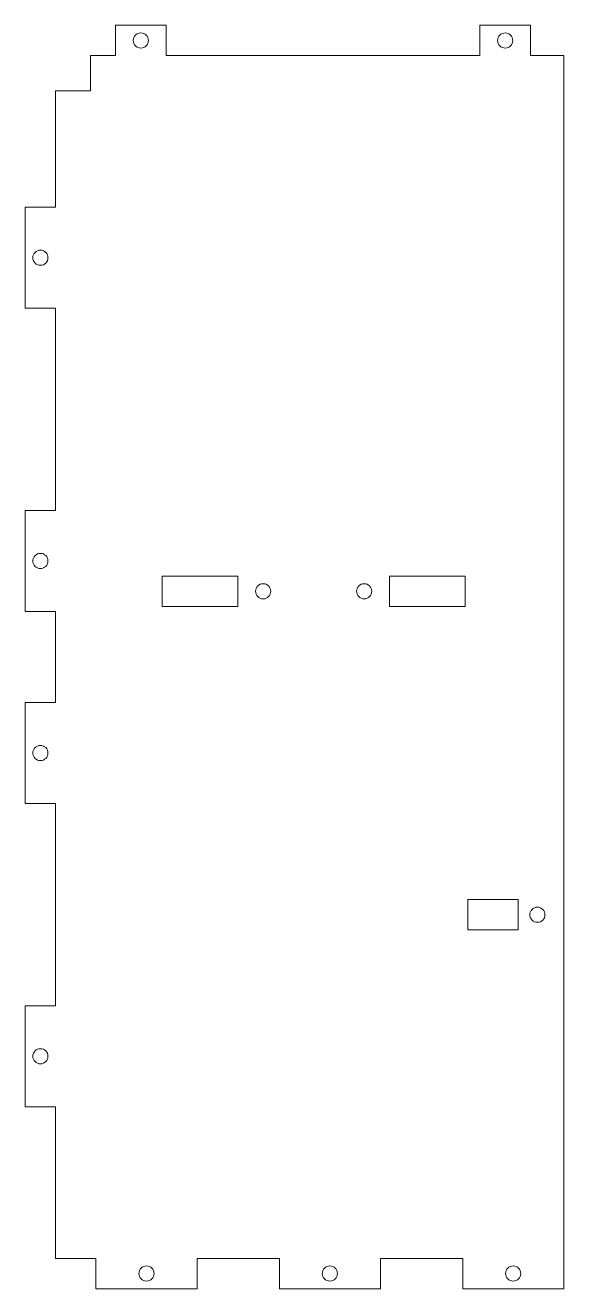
# Model space of a CAD drawing. Header units: millimetres. Extents: x -56 to 50, y -125 to 125.
import ezdxf

# ---------------------------------------------------------------- set-up
doc = ezdxf.new("R2010")
doc.units = ezdxf.units.MM

msp = doc.modelspace()

# ---------------------------------------------------------------- linework, layer by layer
at = {"color": 7, "linetype": 'Continuous', "lineweight": 15}
for p, q in [((-38.41, 119), (-38.41, 125)), ((-38.41, 125), (-28.41, 125)), ((-28.41, 125), (-28.41, 119)), ((33.71, 119), (33.71, 125)), ((33.71, 125), (43.71, 125)), ((43.71, 125), (43.71, 119)), ((-43.41, 112), (-43.41, 119)), ((-43.41, 119), (-38.41, 119)), ((-28.41, 119), (33.71, 119)), ((43.71, 119), (50.29, 119)), ((50.29, 119), (50.29, -125)), ((-50.29, 89), (-50.29, 112)), ((-50.29, 112), (-43.41, 112)), ((-56.29, 69), (-56.29, 89)), ((-56.29, 89), (-50.29, 89)), ((-50.29, 69), (-56.29, 69)), ((-50.29, 29), (-50.29, 69)), ((-56.29, 9), (-56.29, 29)), ((-56.29, 29), (-50.29, 29)), ((-29.205, 16), (-14.205, 16)), ((-29.205, 10), (-29.205, 16)), ((-14.205, 16), (-14.205, 10)), ((15.795, 16), (30.795, 16)), ((15.795, 10), (15.795, 16)), ((30.795, 16), (30.795, 10)), ((-14.205, 10), (-29.205, 10)), ((30.795, 10), (15.795, 10)), ((-50.29, 9), (-56.29, 9)), ((-50.29, -9), (-50.29, 9)), ((-56.29, -29), (-56.29, -9)), ((-56.29, -9), (-50.29, -9)), ((-50.29, -29), (-56.29, -29)), ((-50.29, -69), (-50.29, -29)), ((31.29, -48), (41.29, -48)), ((31.29, -54), (31.29, -48)), ((41.29, -48), (41.29, -54)), ((41.29, -54), (31.29, -54)), ((-56.29, -89), (-56.29, -69)), ((-56.29, -69), (-50.29, -69)), ((-50.29, -89), (-56.29, -89)), ((-50.29, -119), (-50.29, -89)), ((-42.29, -119), (-50.29, -119)), ((-42.29, -125), (-42.29, -119)), ((-6, -119), (-22.29, -119)), ((-22.29, -119), (-22.29, -125)), ((-6, -125), (-6, -119)), ((14, -119), (14, -125)), ((30.29, -119), (14, -119)), ((30.29, -125), (30.29, -119)), ((-22.29, -125), (-42.29, -125)), ((14, -125), (-6, -125)), ((50.29, -125), (30.29, -125))]:
    msp.add_line(p, q, dxfattribs=at)
for centre in [(-33.41, 122), (38.71, 122), (-53.29, 79), (-53.29, 19), (-9.205, 13), (10.795, 13), (-53.29, -19), (45.08, -51), (-53.29, -79), (-32.29, -122), (4, -122), (40.29, -122)]:
    msp.add_circle(centre, 1.5, dxfattribs=at)

doc.saveas('drawing.dxf')
